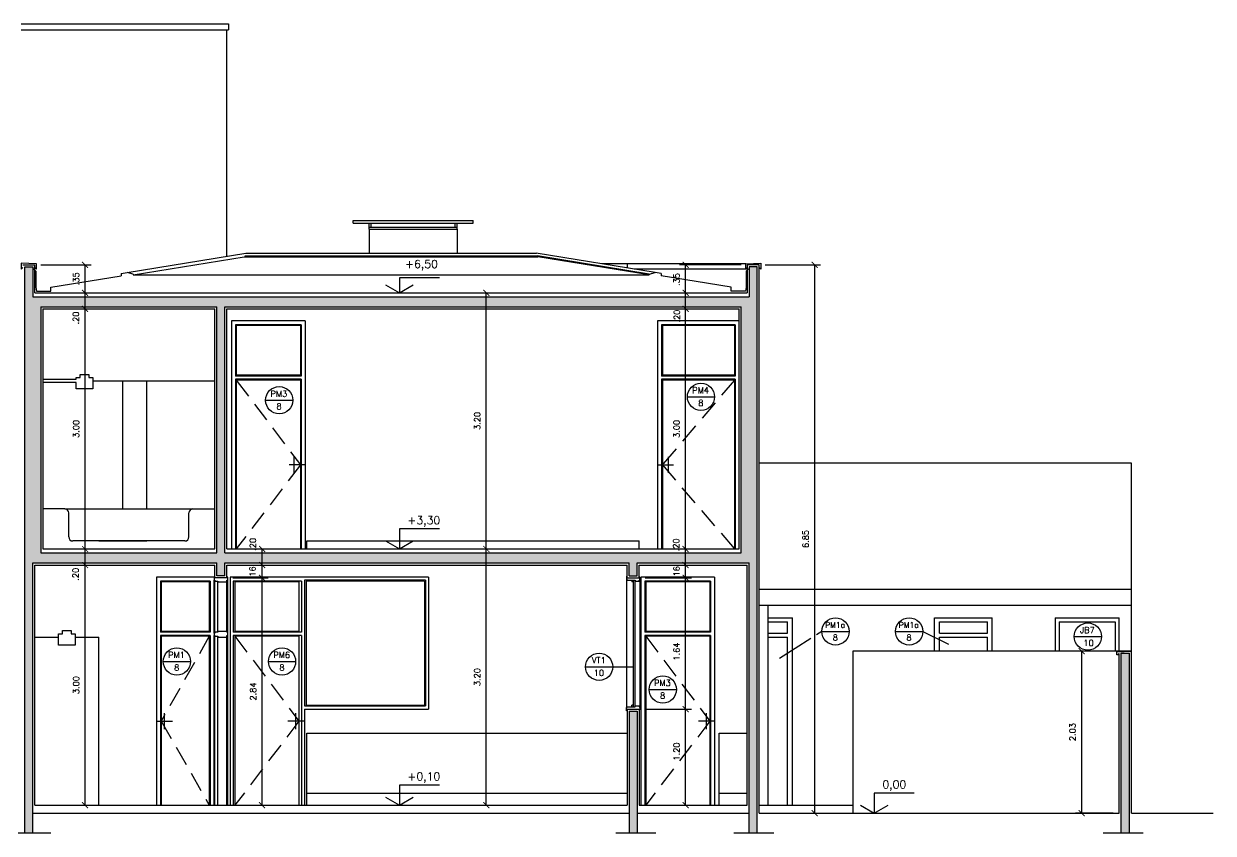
# Model space of a CAD drawing. Header units: millimetres. Extents: x 128 to 761, y 122 to 191.
# Drawn here: x 545.15 to 560.01, y 123.83 to 133.94 of the extents above; entities that cross this region are included whole.
import ezdxf

# ---------------------------------------------------------------- set-up
doc = ezdxf.new("R2010")
doc.units = ezdxf.units.MM
doc.linetypes.add('HIDDEN', pattern=[0.375, 0.25, -0.125])
for name, color, linetype in [('ALV', 5, 'Continuous'), ('CAIX', 2, 'Continuous'), ('CAIXN', 7, 'Continuous'), ('COTAS', 1, 'Continuous'), ('LPROJ', 7, 'HIDDEN'), ('LVISTA', 1, 'Continuous'), ('LVISTA01', 8, 'Continuous'), ('LVISTA02', 1, 'Continuous'), ('LVISTA025', 3, 'Continuous'), ('NOTAS', 2, 'Continuous'), ('PEÇAS', 7, 'Continuous'), ('PEÇAS50', 8, 'Continuous'), ('REVEST', 2, 'Continuous'), ('SOLID', 8, 'Continuous')]:
    doc.layers.add(name, color=color, linetype=linetype)
doc.styles.add('60-50', font='romans.shx', dxfattribs={"height": 0.075})
doc.styles.add('80-50', font='romans.shx', dxfattribs={"height": 0.1})
doc.dimstyles.new('50', dxfattribs={"dimtxt": 0.1, "dimasz": 2.5, "dimexe": 1.25, "dimexo": 0.625, "dimgap": 0.075, "dimtad": 1, "dimzin": 0, "dimdsep": 46, "dimtxsty": '60-50', "dimcen": 2.5, "dimclrt": 3, "dimadec": 0, "dimazin": 0, "dimtfac": 1, "dimtmove": 0, "dimatfit": 3, "dimfxl": 1, "dimarcsym": 0})

# ---------------------------------------------------------------- blocks, each defined once
blk = doc.blocks.new('_ARCHTICK')
at = {"color": 0, "linetype": 'ByBlock', "const_width": 0.15}
blk.add_lwpolyline([(-0.5, -0.5), (0.5, 0.5)], dxfattribs=at)
blk = doc.blocks.new('*D499')
at = {"layer": 'COTAS', "color": 0, "lineweight": -2}
for p, q in [((558.913, 126.1), (558.289, 126.1)), ((558.364, 126.1), (558.364, 124.075)), ((558.759, 124.075), (558.289, 124.075))]:
    blk.add_line(p, q, dxfattribs=at)
at = {"layer": 'DEFPOINTS', "color": 0}
for p in [(558.988, 126.1), (558.364, 124.075), (558.834, 124.075)]:
    blk.add_point(p, dxfattribs=at)
at = {"layer": 'COTAS', "color": 0, "lineweight": -2, "xscale": 0.075, "yscale": 0.075, "zscale": 0.075}
for p, rotation in [((558.364, 126.1), 90), ((558.364, 124.075), 270)]:
    blk.add_blockref('_ARCHTICK', p, dxfattribs=dict(at, rotation=rotation))
at = {"layer": 'COTAS', "color": 3, "insert": (558.251, 125.088), "char_height": 0.075, "attachment_point": 5, "rotation": 90, "style": '60-50'}
blk.add_mtext('2.03', dxfattribs=at)
blk = doc.blocks.new('*D500')
at = {"layer": 'COTAS', "color": 0, "lineweight": -2}
blk.add_line((545.915, 124.175), (545.915, 127.175), dxfattribs=at)
at = {"layer": 'DEFPOINTS', "color": 0}
for p in [(545.915, 127.175), (545.915, 127.175), (545.915, 124.175)]:
    blk.add_point(p, dxfattribs=at)
at = {"layer": 'COTAS', "color": 0, "lineweight": -2, "xscale": 0.075, "yscale": 0.075, "zscale": 0.075}
for p, rotation in [((545.915, 127.175), 90), ((545.915, 124.175), 270)]:
    blk.add_blockref('_ARCHTICK', p, dxfattribs=dict(at, rotation=rotation))
at = {"layer": 'COTAS', "color": 3, "insert": (545.803, 125.675), "char_height": 0.075, "attachment_point": 5, "rotation": 90, "style": '60-50'}
blk.add_mtext('3.00', dxfattribs=at)
blk = doc.blocks.new('*D501')
at = {"layer": 'COTAS', "color": 0, "lineweight": -2}
blk.add_line((545.915, 127.175), (545.915, 127.375), dxfattribs=at)
at = {"layer": 'DEFPOINTS', "color": 0}
for p in [(545.915, 127.375), (545.915, 127.375), (545.915, 127.175)]:
    blk.add_point(p, dxfattribs=at)
at = {"layer": 'COTAS', "color": 0, "lineweight": -2, "xscale": 0.075, "yscale": 0.075, "zscale": 0.075}
for p, rotation in [((545.915, 127.375), 90), ((545.915, 127.175), 270)]:
    blk.add_blockref('_ARCHTICK', p, dxfattribs=dict(at, rotation=rotation))
at = {"layer": 'COTAS', "color": 3, "insert": (545.798, 127.059), "char_height": 0.075, "attachment_point": 5, "rotation": 90, "style": '60-50'}
blk.add_mtext('.20', dxfattribs=at)
blk = doc.blocks.new('*D502')
at = {"layer": 'COTAS', "color": 0, "lineweight": -2}
blk.add_line((545.915, 127.375), (545.915, 130.375), dxfattribs=at)
at = {"layer": 'DEFPOINTS', "color": 0}
for p in [(545.915, 130.375), (545.915, 130.375), (545.915, 127.375)]:
    blk.add_point(p, dxfattribs=at)
at = {"layer": 'COTAS', "color": 0, "lineweight": -2, "xscale": 0.075, "yscale": 0.075, "zscale": 0.075}
for p, rotation in [((545.915, 130.375), 90), ((545.915, 127.375), 270)]:
    blk.add_blockref('_ARCHTICK', p, dxfattribs=dict(at, rotation=rotation))
at = {"layer": 'COTAS', "color": 3, "insert": (545.803, 128.875), "char_height": 0.075, "attachment_point": 5, "rotation": 90, "style": '60-50'}
blk.add_mtext('3.00', dxfattribs=at)
blk = doc.blocks.new('*D503')
at = {"layer": 'COTAS', "color": 0, "lineweight": -2}
blk.add_line((545.915, 130.375), (545.915, 130.575), dxfattribs=at)
at = {"layer": 'DEFPOINTS', "color": 0}
for p in [(545.915, 130.575), (545.915, 130.575), (545.915, 130.375)]:
    blk.add_point(p, dxfattribs=at)
at = {"layer": 'COTAS', "color": 0, "lineweight": -2, "xscale": 0.075, "yscale": 0.075, "zscale": 0.075}
for p, rotation in [((545.915, 130.575), 90), ((545.915, 130.375), 270)]:
    blk.add_blockref('_ARCHTICK', p, dxfattribs=dict(at, rotation=rotation))
at = {"layer": 'COTAS', "color": 3, "insert": (545.801, 130.26), "char_height": 0.075, "attachment_point": 5, "rotation": 90, "style": '60-50'}
blk.add_mtext('.20', dxfattribs=at)
blk = doc.blocks.new('*D504')
at = {"layer": 'COTAS', "color": 0, "lineweight": -2}
for p, q in [((545.363, 130.925), (545.99, 130.925)), ((545.915, 130.575), (545.915, 130.925))]:
    blk.add_line(p, q, dxfattribs=at)
at = {"layer": 'DEFPOINTS', "color": 0}
for p in [(545.288, 130.925), (545.915, 130.925), (545.915, 130.575)]:
    blk.add_point(p, dxfattribs=at)
at = {"layer": 'COTAS', "color": 0, "lineweight": -2, "xscale": 0.075, "yscale": 0.075, "zscale": 0.075}
for p, rotation in [((545.915, 130.925), 90), ((545.915, 130.575), 270)]:
    blk.add_blockref('_ARCHTICK', p, dxfattribs=dict(at, rotation=rotation))
at = {"layer": 'COTAS', "color": 3, "insert": (545.803, 130.75), "char_height": 0.075, "attachment_point": 5, "rotation": 90, "style": '60-50'}
blk.add_mtext('.35', dxfattribs=at)
blk = doc.blocks.new('*D505')
at = {"layer": 'COTAS', "color": 0, "lineweight": -2}
blk.add_line((550.928, 124.175), (550.928, 127.375), dxfattribs=at)
at = {"layer": 'DEFPOINTS', "color": 0}
for p in [(550.928, 127.375), (550.928, 127.375), (550.928, 124.175)]:
    blk.add_point(p, dxfattribs=at)
at = {"layer": 'COTAS', "color": 0, "lineweight": -2, "xscale": 0.075, "yscale": 0.075, "zscale": 0.075}
for p, rotation in [((550.928, 127.375), 90), ((550.928, 124.175), 270)]:
    blk.add_blockref('_ARCHTICK', p, dxfattribs=dict(at, rotation=rotation))
at = {"layer": 'COTAS', "color": 3, "insert": (550.815, 125.775), "char_height": 0.075, "attachment_point": 5, "rotation": 90, "style": '60-50'}
blk.add_mtext('3.20', dxfattribs=at)
blk = doc.blocks.new('*D506')
at = {"layer": 'COTAS', "color": 0, "lineweight": -2}
blk.add_line((550.928, 127.375), (550.928, 130.575), dxfattribs=at)
at = {"layer": 'DEFPOINTS', "color": 0}
for p in [(550.928, 130.575), (550.928, 130.575), (550.928, 127.375)]:
    blk.add_point(p, dxfattribs=at)
at = {"layer": 'COTAS', "color": 0, "lineweight": -2, "xscale": 0.075, "yscale": 0.075, "zscale": 0.075}
for p, rotation in [((550.928, 130.575), 90), ((550.928, 127.375), 270)]:
    blk.add_blockref('_ARCHTICK', p, dxfattribs=dict(at, rotation=rotation))
at = {"layer": 'COTAS', "color": 3, "insert": (550.815, 128.975), "char_height": 0.075, "attachment_point": 5, "rotation": 90, "style": '60-50'}
blk.add_mtext('3.20', dxfattribs=at)
blk = doc.blocks.new('*D507')
at = {"layer": 'COTAS', "color": 0, "lineweight": -2}
for p, q in [((552.913, 125.375), (553.492, 125.375)), ((553.417, 124.175), (553.417, 125.375))]:
    blk.add_line(p, q, dxfattribs=at)
at = {"layer": 'DEFPOINTS', "color": 0}
for p in [(552.838, 125.375), (553.417, 125.375), (553.417, 124.175)]:
    blk.add_point(p, dxfattribs=at)
at = {"layer": 'COTAS', "color": 0, "lineweight": -2, "xscale": 0.075, "yscale": 0.075, "zscale": 0.075}
for p, rotation in [((553.417, 125.375), 90), ((553.417, 124.175), 270)]:
    blk.add_blockref('_ARCHTICK', p, dxfattribs=dict(at, rotation=rotation))
at = {"layer": 'COTAS', "color": 3, "insert": (553.305, 124.845), "char_height": 0.075, "attachment_point": 5, "rotation": 90, "style": '60-50'}
blk.add_mtext('1.20', dxfattribs=at)
blk = doc.blocks.new('*D508')
at = {"layer": 'COTAS', "color": 0, "lineweight": -2}
for p, q in [((552.913, 127.015), (553.492, 127.015)), ((553.417, 125.375), (553.417, 127.015))]:
    blk.add_line(p, q, dxfattribs=at)
at = {"layer": 'DEFPOINTS', "color": 0}
for p in [(552.838, 127.015), (553.417, 127.015), (552.838, 125.375)]:
    blk.add_point(p, dxfattribs=at)
at = {"layer": 'COTAS', "color": 0, "lineweight": -2, "xscale": 0.075, "yscale": 0.075, "zscale": 0.075}
for p, rotation in [((553.417, 127.015), 90), ((553.417, 125.375), 270)]:
    blk.add_blockref('_ARCHTICK', p, dxfattribs=dict(at, rotation=rotation))
at = {"layer": 'COTAS', "color": 3, "insert": (553.305, 126.094), "char_height": 0.075, "attachment_point": 5, "rotation": 90, "style": '60-50'}
blk.add_mtext('1.64', dxfattribs=at)
blk = doc.blocks.new('*D509')
at = {"layer": 'COTAS', "color": 0, "lineweight": -2}
blk.add_line((553.417, 127.015), (553.417, 127.175), dxfattribs=at)
at = {"layer": 'DEFPOINTS', "color": 0}
for p in [(553.417, 127.175), (553.417, 127.175), (552.838, 127.015)]:
    blk.add_point(p, dxfattribs=at)
at = {"layer": 'COTAS', "color": 0, "lineweight": -2, "xscale": 0.075, "yscale": 0.075, "zscale": 0.075}
for p, rotation in [((553.417, 127.175), 90), ((553.417, 127.015), 270)]:
    blk.add_blockref('_ARCHTICK', p, dxfattribs=dict(at, rotation=rotation))
at = {"layer": 'COTAS', "color": 3, "insert": (553.305, 127.08), "char_height": 0.075, "attachment_point": 5, "rotation": 90, "style": '60-50'}
blk.add_mtext('.16', dxfattribs=at)
blk = doc.blocks.new('*D510')
at = {"layer": 'COTAS', "color": 0, "lineweight": -2}
blk.add_line((553.417, 127.175), (553.417, 127.375), dxfattribs=at)
at = {"layer": 'DEFPOINTS', "color": 0}
for p in [(553.417, 127.375), (553.417, 127.375), (553.417, 127.175)]:
    blk.add_point(p, dxfattribs=at)
at = {"layer": 'COTAS', "color": 0, "lineweight": -2, "xscale": 0.075, "yscale": 0.075, "zscale": 0.075}
for p, rotation in [((553.417, 127.375), 90), ((553.417, 127.175), 270)]:
    blk.add_blockref('_ARCHTICK', p, dxfattribs=dict(at, rotation=rotation))
at = {"layer": 'COTAS', "color": 3, "insert": (553.299, 127.427), "char_height": 0.075, "attachment_point": 5, "rotation": 90, "style": '60-50'}
blk.add_mtext('.20', dxfattribs=at)
blk = doc.blocks.new('*D511')
at = {"layer": 'COTAS', "color": 0, "lineweight": -2}
blk.add_line((553.417, 127.375), (553.417, 130.375), dxfattribs=at)
at = {"layer": 'DEFPOINTS', "color": 0}
for p in [(553.417, 130.375), (553.417, 130.375), (553.417, 127.375)]:
    blk.add_point(p, dxfattribs=at)
at = {"layer": 'COTAS', "color": 0, "lineweight": -2, "xscale": 0.075, "yscale": 0.075, "zscale": 0.075}
for p, rotation in [((553.417, 130.375), 90), ((553.417, 127.375), 270)]:
    blk.add_blockref('_ARCHTICK', p, dxfattribs=dict(at, rotation=rotation))
at = {"layer": 'COTAS', "color": 3, "insert": (553.305, 128.875), "char_height": 0.075, "attachment_point": 5, "rotation": 90, "style": '60-50'}
blk.add_mtext('3.00', dxfattribs=at)
blk = doc.blocks.new('*D512')
at = {"layer": 'COTAS', "color": 0, "lineweight": -2}
blk.add_line((553.417, 130.375), (553.417, 130.575), dxfattribs=at)
at = {"layer": 'DEFPOINTS', "color": 0}
for p in [(553.417, 130.575), (553.417, 130.575), (553.417, 130.375)]:
    blk.add_point(p, dxfattribs=at)
at = {"layer": 'COTAS', "color": 0, "lineweight": -2, "xscale": 0.075, "yscale": 0.075, "zscale": 0.075}
for p, rotation in [((553.417, 130.575), 90), ((553.417, 130.375), 270)]:
    blk.add_blockref('_ARCHTICK', p, dxfattribs=dict(at, rotation=rotation))
at = {"layer": 'COTAS', "color": 3, "insert": (553.309, 130.284), "char_height": 0.075, "attachment_point": 5, "rotation": 90, "style": '60-50'}
blk.add_mtext('.20', dxfattribs=at)
blk = doc.blocks.new('*D513')
at = {"layer": 'COTAS', "color": 0, "lineweight": -2}
for p, q in [((554.113, 130.925), (553.342, 130.925)), ((553.417, 130.575), (553.417, 130.925))]:
    blk.add_line(p, q, dxfattribs=at)
at = {"layer": 'DEFPOINTS', "color": 0}
for p in [(553.417, 130.925), (554.188, 130.925), (553.417, 130.575)]:
    blk.add_point(p, dxfattribs=at)
at = {"layer": 'COTAS', "color": 0, "lineweight": -2, "xscale": 0.075, "yscale": 0.075, "zscale": 0.075}
for p, rotation in [((553.417, 130.925), 90), ((553.417, 130.575), 270)]:
    blk.add_blockref('_ARCHTICK', p, dxfattribs=dict(at, rotation=rotation))
at = {"layer": 'COTAS', "color": 3, "insert": (553.305, 130.741), "char_height": 0.075, "attachment_point": 5, "rotation": 90, "style": '60-50'}
blk.add_mtext('.35', dxfattribs=at)
blk = doc.blocks.new('*D514')
at = {"layer": 'COTAS', "color": 0, "lineweight": -2}
for p, q in [((547.763, 127.015), (548.202, 127.015)), ((548.127, 124.175), (548.127, 127.015))]:
    blk.add_line(p, q, dxfattribs=at)
at = {"layer": 'DEFPOINTS', "color": 0}
for p in [(547.688, 127.015), (548.127, 127.015), (548.127, 124.175)]:
    blk.add_point(p, dxfattribs=at)
at = {"layer": 'COTAS', "color": 0, "lineweight": -2, "xscale": 0.075, "yscale": 0.075, "zscale": 0.075}
for p, rotation in [((548.127, 127.015), 90), ((548.127, 124.175), 270)]:
    blk.add_blockref('_ARCHTICK', p, dxfattribs=dict(at, rotation=rotation))
at = {"layer": 'COTAS', "color": 3, "insert": (548.014, 125.595), "char_height": 0.075, "attachment_point": 5, "rotation": 90, "style": '60-50'}
blk.add_mtext('2.84', dxfattribs=at)
blk = doc.blocks.new('*D515')
at = {"layer": 'COTAS', "color": 0, "lineweight": -2}
blk.add_line((548.127, 127.015), (548.127, 127.175), dxfattribs=at)
at = {"layer": 'DEFPOINTS', "color": 0}
for p in [(548.127, 127.175), (548.127, 127.175), (547.688, 127.015)]:
    blk.add_point(p, dxfattribs=at)
at = {"layer": 'COTAS', "color": 0, "lineweight": -2, "xscale": 0.075, "yscale": 0.075, "zscale": 0.075}
for p, rotation in [((548.127, 127.175), 90), ((548.127, 127.015), 270)]:
    blk.add_blockref('_ARCHTICK', p, dxfattribs=dict(at, rotation=rotation))
at = {"layer": 'COTAS', "color": 3, "insert": (548.007, 127.078), "char_height": 0.075, "attachment_point": 5, "rotation": 90, "style": '60-50'}
blk.add_mtext('.16', dxfattribs=at)
blk = doc.blocks.new('*D516')
at = {"layer": 'COTAS', "color": 0, "lineweight": -2}
blk.add_line((548.127, 127.175), (548.127, 127.375), dxfattribs=at)
at = {"layer": 'DEFPOINTS', "color": 0}
for p in [(548.127, 127.375), (548.127, 127.375), (548.127, 127.175)]:
    blk.add_point(p, dxfattribs=at)
at = {"layer": 'COTAS', "color": 0, "lineweight": -2, "xscale": 0.075, "yscale": 0.075, "zscale": 0.075}
for p, rotation in [((548.127, 127.375), 90), ((548.127, 127.175), 270)]:
    blk.add_blockref('_ARCHTICK', p, dxfattribs=dict(at, rotation=rotation))
at = {"layer": 'COTAS', "color": 3, "insert": (548.011, 127.433), "char_height": 0.075, "attachment_point": 5, "rotation": 90, "style": '60-50'}
blk.add_mtext('.20', dxfattribs=at)
blk = doc.blocks.new('*D517')
at = {"layer": 'COTAS', "color": 0, "lineweight": -2}
for p, q in [((554.413, 130.925), (555.104, 130.925)), ((555.029, 130.925), (555.029, 124.075))]:
    blk.add_line(p, q, dxfattribs=at)
at = {"layer": 'DEFPOINTS', "color": 0}
for p in [(554.338, 130.925), (555.029, 124.075), (555.029, 124.075)]:
    blk.add_point(p, dxfattribs=at)
at = {"layer": 'COTAS', "color": 0, "lineweight": -2, "xscale": 0.075, "yscale": 0.075, "zscale": 0.075}
for p, rotation in [((555.029, 130.925), 90), ((555.029, 124.075), 270)]:
    blk.add_blockref('_ARCHTICK', p, dxfattribs=dict(at, rotation=rotation))
at = {"layer": 'COTAS', "color": 3, "insert": (554.917, 127.5), "char_height": 0.075, "attachment_point": 5, "rotation": 90, "style": '60-50'}
blk.add_mtext('6.85', dxfattribs=at)

msp = doc.modelspace()

# ---------------------------------------------------------------- hatches: boundary and pattern name
at = {"layer": 'SOLID'}
h = msp.add_hatch(color=256, dxfattribs=at)
h.paths.add_polyline_path([(539.1164, 126.0752), (539.0126, 126.0752), (539.0126, 123.8252), (539.1164, 123.8252)])
h.paths.add_polyline_path([(545.1626, 123.8252), (545.2626, 123.8252), (545.2626, 127.2002), (547.5626, 127.2002), (547.5626, 127.0402), (547.6626, 127.0402), (547.6626, 127.2002), (552.7126, 127.2002), (552.7126, 127.0402), (552.8126, 127.0402), (552.8126, 127.2002), (554.2126, 127.2002), (554.2126, 123.8252), (554.3126, 123.8252), (554.3126, 130.9002), (554.2126, 130.9002), (554.2126, 130.5252), (547.3126, 130.5252), (545.2626, 130.5252), (545.2626, 130.9002), (545.1626, 130.9002)])
h.paths.add_polyline_path([(545.3626, 127.3252), (545.3626, 130.4002), (547.5626, 130.4002), (547.5626, 127.3252)], flags=16)
h.paths.add_polyline_path([(547.6626, 127.3252), (547.6626, 130.4002), (554.1126, 130.4002), (554.1126, 127.3252)], flags=16)
h.paths.add_polyline_path([(552.7126, 123.8252), (552.8126, 123.8252), (552.8126, 125.3502), (552.7126, 125.3502)], flags=17)
h.paths.add_polyline_path([(558.9626, 126.0752), (558.8589, 126.0752), (558.8589, 123.8252), (558.9626, 123.8252)])
h.paths.add_polyline_path([(549.9315, 127.6355), (550.4148, 127.6355), (550.4148, 127.814), (549.9315, 127.814)], flags=8)

# ---------------------------------------------------------------- linework, layer by layer
at = {"layer": 'ALV'}
for p, q in [((545.1626, 130.9002), (545.2626, 130.9002)), ((545.1626, 123.8252), (545.1626, 130.9002)), ((545.2626, 130.9002), (545.2626, 130.5252)), ((554.2126, 130.9002), (554.2126, 130.5252)), ((554.3126, 130.9002), (554.2126, 130.9002)), ((554.3126, 123.8252), (554.3126, 130.9002)), ((545.2626, 130.5252), (547.7626, 130.5252)), ((547.3126, 130.5252), (554.2126, 130.5252)), ((545.3626, 130.4002), (547.5626, 130.4002)), ((545.3626, 130.4002), (545.3626, 127.3252)), ((547.5626, 127.3252), (547.5626, 130.4002)), ((547.6626, 130.4002), (554.1126, 130.4002)), ((547.6626, 127.3252), (547.6626, 130.4002)), ((554.1126, 127.3252), (554.1126, 130.4002)), ((545.2626, 127.2002), (547.5626, 127.2002)), ((545.2626, 123.8252), (545.2626, 127.2002)), ((545.3626, 127.3252), (547.5626, 127.3252)), ((547.5626, 127.0402), (547.5626, 127.2002)), ((547.6626, 127.3252), (554.1126, 127.3252)), ((547.6626, 127.2002), (552.7126, 127.2002)), ((547.6626, 127.0402), (547.6626, 127.2002)), ((552.7126, 127.0402), (552.7126, 127.2002)), ((552.8126, 127.0402), (552.8126, 127.2002)), ((552.8126, 127.2002), (554.2126, 127.2002)), ((554.2126, 123.8252), (554.2126, 127.2002)), ((547.6626, 127.0402), (547.5626, 127.0402)), ((552.7126, 127.0402), (552.8126, 127.0402)), ((558.8589, 126.0752), (558.9626, 126.0752)), ((558.8589, 123.8252), (558.8589, 126.0752)), ((558.9626, 123.8252), (558.9626, 126.0752)), ((552.7126, 125.3502), (552.8126, 125.3502)), ((552.7126, 125.3502), (552.7126, 123.8252)), ((552.8126, 125.3502), (552.8126, 123.8252))]:
    msp.add_line(p, q, dxfattribs=at)
at = {"layer": 'CAIX'}
for p, q in [((547.5376, 126.3352), (547.5376, 126.9752)), ((547.5726, 126.3452), (547.5726, 126.9652)), ((552.6876, 126.9852), (552.6876, 126.9852)), ((552.7476, 126.9852), (552.7476, 126.9652)), ((552.7676, 126.9652), (552.7476, 126.9652)), ((552.7676, 125.4052), (552.7676, 126.9852)), ((552.7876, 125.4152), (552.7876, 126.9752)), ((547.5376, 124.1752), (547.5376, 126.2852)), ((547.5726, 124.1752), (547.5726, 126.2752)), ((552.7476, 125.4052), (552.7476, 125.4252)), ((552.7676, 125.4252), (552.7476, 125.4252))]:
    msp.add_line(p, q, dxfattribs=at)
for points in [[(545.2876, 130.8902), (545.3076, 130.8702), (545.3076, 130.9352), (545.1176, 130.9452), (545.1176, 130.8702), (545.1376, 130.8902)], [(554.1876, 130.8902), (554.1676, 130.8702), (554.1676, 130.9352), (554.3576, 130.9452), (554.3576, 130.8702), (554.3376, 130.8902)], [(545.2716, 130.8765), (545.3016, 130.8465), (545.3016, 130.6446), (545.3092, 130.5952)], [(554.2037, 130.8765), (554.1737, 130.8465), (554.1737, 130.6446), (554.1661, 130.5952)], [(552.6876, 127.0352), (552.6776, 127.0352), (552.6776, 126.9952), (552.6876, 126.9952), (552.6876, 126.9852), (552.7876, 126.9852), (552.7876, 126.9752), (552.8376, 126.9752), (552.8376, 126.9852), (552.8476, 126.9852), (552.8476, 127.0252), (552.8376, 127.0252)], [(547.5376, 127.0252), (547.5276, 127.0252), (547.5276, 126.9852), (547.5376, 126.9852), (547.5376, 126.9752), (547.5726, 126.9752), (547.5726, 126.9652), (547.6876, 126.9652), (547.6876, 126.9852), (547.6976, 126.9852), (547.6976, 127.0252), (547.6876, 127.0252)], [(552.6876, 125.3552), (552.6776, 125.3552), (552.6776, 125.3952), (552.6876, 125.3952), (552.6876, 125.4052), (552.7876, 125.4052), (552.7876, 125.4152), (552.8376, 125.4152), (552.8376, 125.4052), (552.8476, 125.4052), (552.8476, 125.3652), (552.8376, 125.3652)]]:
    msp.add_lwpolyline(points, dxfattribs=at)
msp.add_lwpolyline([(547.5726, 126.3352), (547.5376, 126.3352), (547.5376, 126.3252), (547.5276, 126.3252), (547.5276, 126.2952), (547.5376, 126.2952), (547.5376, 126.2852), (547.5726, 126.2852), (547.5726, 126.2752), (547.6876, 126.2752), (547.6876, 126.2952), (547.6976, 126.2952), (547.6976, 126.3352), (547.6876, 126.3352), (547.6876, 126.3452), (547.5726, 126.3452)], close=True, dxfattribs=at)
at = {"layer": 'CAIXN', "color": 8, "ltscale": 0.5}
for p, q in [((553.4396, 129.2761), (553.7796, 129.2761)), ((548.1714, 129.2327), (548.5114, 129.2327)), ((555.1199, 126.3458), (555.0517, 126.3025)), ((555.1199, 126.3458), (555.4599, 126.3458)), ((556.0399, 126.3458), (556.3799, 126.3458)), ((556.3799, 126.3458), (556.7001, 126.1882)), ((554.9836, 126.2592), (554.5892, 126.0089)), ((558.2714, 126.2816), (558.6114, 126.2816)), ((546.8926, 125.9703), (547.2326, 125.9703)), ((548.2063, 125.9703), (548.5463, 125.9703)), ((552.1667, 125.9041), (552.7676, 125.9041)), ((552.9618, 125.6205), (553.3018, 125.6205))]:
    msp.add_line(p, q, dxfattribs=at)
for centre in [(553.6096, 129.2761), (548.3414, 129.2327), (555.2899, 126.3458), (556.2099, 126.3458), (558.4414, 126.2816), (547.0626, 125.9703), (548.3763, 125.9703), (552.3367, 125.9041), (553.1318, 125.6205)]:
    msp.add_circle(centre, 0.17, dxfattribs=at)
at = {"layer": 'LPROJ'}
for p, q in [((547.8051, 129.4852), (548.6051, 128.4252)), ((554.0276, 129.4852), (553.1276, 128.4252)), ((548.6051, 128.4252), (547.8051, 127.3752)), ((553.1276, 128.4252), (554.0276, 127.3752)), ((547.4676, 126.2852), (546.8676, 125.2252)), ((547.7876, 126.2852), (548.5876, 125.2252)), ((552.9201, 126.2852), (553.7201, 125.2252)), ((546.8676, 125.2252), (547.4676, 124.1752)), ((548.5876, 125.2252), (547.7876, 124.1752)), ((553.7201, 125.2252), (552.9201, 124.1752))]:
    msp.add_line(p, q, dxfattribs=at)
at = {"layer": 'LVISTA'}
for p, q in [((549.2626, 131.4802), (550.7626, 131.4802)), ((549.2626, 131.4452), (549.2626, 131.4802)), ((549.2626, 131.4452), (550.7626, 131.4452)), ((549.4626, 131.3702), (549.4626, 131.4452)), ((549.4626, 131.3952), (550.5626, 131.3952)), ((549.4626, 131.3702), (549.4626, 131.0687)), ((549.4626, 131.3702), (550.5626, 131.3702)), ((549.4876, 131.3952), (549.4876, 131.4452)), ((550.5376, 131.3952), (550.5376, 131.4452)), ((550.5626, 131.3702), (550.5626, 131.4452)), ((550.5626, 131.3702), (550.5626, 131.0687)), ((550.7626, 131.4452), (550.7626, 131.4802))]:
    msp.add_line(p, q, dxfattribs=at)
at = {"layer": 'LVISTA', "color": 2}
for p, q in [((545.4876, 130.5952), (545.4876, 130.6452)), ((553.9876, 130.5952), (553.9876, 130.6452)), ((545.3092, 130.5952), (545.4876, 130.5952)), ((554.1661, 130.5952), (553.9876, 130.5952))]:
    msp.add_line(p, q, dxfattribs=at)
at = {"layer": 'LVISTA01'}
for p, q in [((552.6876, 130.9352), (552.3736, 130.9352)), ((558.9876, 128.4452), (554.3409, 128.4452)), ((558.9876, 126.1002), (558.9876, 128.4452)), ((546.8076, 127.0252), (546.8076, 124.1752)), ((547.5276, 127.0252), (546.8076, 127.0252)), ((547.4776, 126.9752), (546.8576, 126.9752)), ((546.8576, 126.9752), (546.8576, 126.3352)), ((547.4676, 126.9652), (546.8676, 126.9652)), ((546.8676, 126.9652), (546.8676, 126.3452)), ((547.4676, 126.9652), (547.4676, 126.3452)), ((547.4776, 126.9752), (547.4776, 126.3352)), ((547.5276, 127.0252), (547.5276, 124.1752)), ((547.7276, 127.0252), (547.7276, 124.1752)), ((548.6576, 127.0252), (547.7276, 127.0252)), ((548.6176, 126.9752), (547.7676, 126.9752)), ((547.7676, 126.9752), (547.7676, 126.3352)), ((548.5876, 126.9652), (547.7876, 126.9652)), ((547.7876, 126.9652), (547.7876, 126.3452)), ((548.5876, 126.9652), (548.5876, 126.3452)), ((548.6176, 126.9752), (548.6176, 126.3352)), ((550.2076, 127.0252), (548.6576, 127.0252)), ((548.6576, 126.9852), (548.6576, 125.4152)), ((550.1676, 126.9852), (548.6576, 126.9852)), ((550.1576, 126.9752), (548.6776, 126.9752)), ((548.6776, 126.9752), (548.6776, 125.4252)), ((550.1576, 126.9752), (550.1576, 125.4252)), ((550.1676, 126.9852), (550.1676, 125.4152)), ((550.2076, 127.0252), (550.2076, 125.3752)), ((552.8601, 127.0252), (552.8601, 124.1752)), ((553.7801, 127.0252), (552.8601, 127.0252)), ((553.7301, 126.9752), (552.9101, 126.9752)), ((552.9101, 126.9752), (552.9101, 126.3352)), ((553.7201, 126.9652), (552.9201, 126.9652)), ((552.9201, 126.9652), (552.9201, 126.3452)), ((553.7201, 126.9652), (553.7201, 126.3452)), ((553.7301, 126.9752), (553.7301, 126.3352)), ((553.7801, 127.0252), (553.7801, 124.1752)), ((554.3376, 126.8752), (558.9876, 126.8752)), ((554.3376, 126.6752), (558.9876, 126.6752)), ((554.4496, 124.1752), (554.4496, 126.6752)), ((554.4496, 126.5152), (554.7515, 126.5152)), ((554.4496, 126.4652), (554.6915, 126.4652)), ((554.6915, 126.3252), (554.6915, 126.4652)), ((554.7515, 124.1752), (554.7515, 126.5152)), ((556.527, 126.1002), (556.527, 126.5152)), ((556.527, 126.5152), (557.247, 126.5152)), ((556.587, 126.4652), (557.187, 126.4652)), ((556.587, 126.3252), (556.587, 126.4652)), ((557.187, 126.3252), (557.187, 126.4652)), ((557.247, 126.1002), (557.247, 126.5152)), ((558.0339, 126.5152), (558.0339, 126.1002)), ((558.0339, 126.5152), (558.8339, 126.5152)), ((558.0839, 126.4652), (558.0839, 126.1002)), ((558.0839, 126.4652), (558.7839, 126.4652)), ((558.7839, 126.4652), (558.7839, 126.1002)), ((558.8339, 126.1002), (558.8339, 126.5152)), ((547.4776, 126.3352), (546.8576, 126.3352)), ((547.4776, 126.2952), (546.8576, 126.2952)), ((546.8576, 126.2952), (546.8576, 124.1752)), ((547.4676, 126.3452), (546.8676, 126.3452)), ((547.4776, 126.2952), (547.4776, 124.1752)), ((548.6176, 126.3352), (547.7676, 126.3352)), ((548.6176, 126.2952), (547.7676, 126.2952)), ((547.7676, 126.2952), (547.7676, 124.1752)), ((548.5876, 126.3452), (547.7876, 126.3452)), ((548.6176, 126.2952), (548.6176, 124.1752)), ((553.7301, 126.3352), (552.9101, 126.3352)), ((553.7301, 126.2952), (552.9101, 126.2952)), ((552.9101, 126.2952), (552.9101, 124.1752)), ((553.7201, 126.3452), (552.9201, 126.3452)), ((553.7301, 126.2952), (553.7301, 124.1752)), ((554.4496, 126.3252), (554.6915, 126.3252)), ((556.587, 126.3252), (557.187, 126.3252)), ((547.4676, 126.2852), (546.8676, 126.2852)), ((546.8676, 126.2852), (546.8676, 124.1752)), ((547.4676, 126.2852), (547.4676, 124.1752)), ((548.5876, 126.2852), (547.7876, 126.2852)), ((547.7876, 126.2852), (547.7876, 124.1752)), ((548.5876, 126.2852), (548.5876, 124.1752)), ((553.7201, 126.2852), (552.9201, 126.2852)), ((552.9201, 126.2852), (552.9201, 124.1752)), ((553.7201, 126.2852), (553.7201, 124.1752)), ((554.4496, 126.2752), (554.6915, 126.2752)), ((554.6915, 124.1752), (554.6915, 126.2752)), ((556.587, 126.1002), (556.587, 126.2752)), ((556.587, 126.2752), (557.187, 126.2752)), ((557.187, 126.1002), (557.187, 126.2752)), ((555.5048, 126.1002), (555.5048, 124.0752)), ((558.9876, 126.1002), (555.5048, 126.1002)), ((548.6576, 125.4152), (550.1676, 125.4152)), ((548.6776, 125.4252), (550.1576, 125.4252)), ((548.6576, 125.3752), (550.2076, 125.3752)), ((548.6576, 125.3752), (548.6576, 124.1752)), ((554.3376, 124.1752), (555.5048, 124.1752))]:
    msp.add_line(p, q, dxfattribs=at)
at = {"layer": 'LVISTA02'}
for p, q in [((545.1176, 133.9352), (547.7076, 133.9352)), ((547.7076, 133.9352), (547.7076, 133.8602)), ((545.1176, 133.8602), (547.7076, 133.8602)), ((547.6876, 131.0304), (547.6876, 133.8602)), ((546.4398, 130.8275), (547.923, 131.0687)), ((547.923, 131.0687), (551.5542, 131.0687)), ((553.0355, 130.8275), (551.5522, 131.0687)), ((546.5148, 130.8), (547.9051, 131.0261)), ((547.9051, 131.0261), (551.5702, 131.0261)), ((547.9093, 131.0361), (551.566, 131.0361)), ((552.9605, 130.8093), (551.566, 131.0361)), ((552.9605, 130.8), (551.5702, 131.0261)), ((554.1696, 130.9352), (552.6876, 130.9352)), ((552.6876, 130.9352), (552.6876, 130.8841)), ((554.1696, 130.8702), (552.7754, 130.8702)), ((547.7451, 130.2252), (547.7451, 127.3752)), ((548.6651, 130.2252), (547.7451, 130.2252)), ((548.6151, 130.1752), (547.7951, 130.1752)), ((547.7951, 130.1752), (547.7951, 129.5352)), ((548.6051, 130.1652), (547.8051, 130.1652)), ((547.8051, 130.1652), (547.8051, 129.5452)), ((548.6051, 130.1652), (548.6051, 129.5452)), ((548.6151, 130.1752), (548.6151, 129.5352)), ((548.6651, 130.2252), (548.6651, 127.3752)), ((553.0676, 130.2252), (553.0676, 127.3752)), ((554.0876, 130.2252), (553.0676, 130.2252)), ((554.0376, 130.1752), (553.1176, 130.1752)), ((553.1176, 130.1752), (553.1176, 129.5352)), ((554.0276, 130.1652), (553.1276, 130.1652)), ((553.1276, 130.1652), (553.1276, 129.5452)), ((554.0276, 130.1652), (554.0276, 129.5452)), ((554.0376, 130.1752), (554.0376, 129.5352)), ((546.0126, 129.4752), (547.5276, 129.4752)), ((546.3876, 127.8752), (546.3876, 129.4752)), ((546.6876, 127.8752), (546.6876, 129.4752)), ((548.6151, 129.5352), (547.7951, 129.5352)), ((548.6151, 129.4952), (547.7951, 129.4952)), ((547.7951, 129.4952), (547.7951, 127.3752)), ((548.6051, 129.5452), (547.8051, 129.5452)), ((548.6051, 129.4852), (547.8051, 129.4852)), ((547.8051, 129.4852), (547.8051, 127.3752)), ((548.6051, 129.4852), (548.6051, 127.3752)), ((548.6151, 129.4952), (548.6151, 127.3752)), ((554.0376, 129.5352), (553.1176, 129.5352)), ((554.0376, 129.4952), (553.1176, 129.4952)), ((553.1176, 129.4952), (553.1176, 127.3752)), ((554.0276, 129.5452), (553.1276, 129.5452)), ((554.0276, 129.4852), (553.1276, 129.4852)), ((553.1276, 129.4852), (553.1276, 127.3752)), ((554.0276, 129.4852), (554.0276, 127.3752)), ((554.0376, 129.4952), (554.0376, 127.3752)), ((546.0876, 127.4752), (546.6876, 127.4752)), ((548.6876, 127.3752), (548.6876, 127.4752)), ((548.6876, 127.4752), (552.8376, 127.4752)), ((552.8376, 127.3752), (552.8376, 127.4752)), ((547.5276, 126.3252), (547.5276, 126.9852)), ((547.6876, 126.3452), (547.6876, 126.9652)), ((547.6976, 126.3352), (547.6976, 126.9852)), ((552.6776, 126.9952), (552.6776, 125.3952)), ((552.8476, 126.9852), (552.8476, 125.4052)), ((547.5276, 124.1752), (547.5276, 126.2952)), ((547.6976, 124.1752), (547.6976, 126.2952)), ((545.2876, 126.2752), (545.5826, 126.2752)), ((545.7926, 126.2752), (546.0876, 126.2752)), ((546.0876, 124.1784), (546.0876, 126.2752)), ((547.6876, 124.1752), (547.6876, 126.2752)), ((552.8376, 125.0752), (552.8376, 124.1752)), ((545.2626, 124.0752), (552.7126, 124.0752)), ((552.8126, 124.0752), (554.2126, 124.0752))]:
    msp.add_line(p, q, dxfattribs=at)
at = {"layer": 'LVISTA02', "color": 2}
for p, q in [((545.4876, 130.6452), (546.3648, 130.7878)), ((546.3648, 130.8153), (546.4398, 130.8275)), ((546.3648, 130.8153), (546.3648, 130.7878)), ((546.5148, 130.8093), (546.4398, 130.8275)), ((546.5148, 130.8093), (546.5148, 130.8)), ((546.5148, 130.8), (552.9605, 130.8)), ((552.9605, 130.8093), (553.0355, 130.8275)), ((552.9605, 130.8093), (552.9605, 130.8)), ((553.1105, 130.8153), (553.0355, 130.8275)), ((553.1105, 130.8153), (553.1105, 130.7878)), ((553.9876, 130.6452), (553.1105, 130.7878))]:
    msp.add_line(p, q, dxfattribs=at)
at = {"layer": 'LVISTA025'}
for p, q in [((545.1376, 130.9252), (545.2876, 130.9252)), ((545.3876, 127.3752), (547.5376, 127.3752)), ((545.2876, 127.1752), (547.5376, 127.1752))]:
    msp.add_line(p, q, dxfattribs=at)
at = {"layer": 'LVISTA025', "color": 1}
for p, q in [((548.6876, 124.1752), (548.6876, 125.0752)), ((548.6876, 125.0752), (552.6876, 125.0752)), ((553.8376, 124.1752), (553.8376, 125.0752)), ((553.8376, 125.0752), (554.1876, 125.0752)), ((548.6876, 124.3252), (552.6876, 124.3252)), ((553.8376, 124.3252), (554.1876, 124.3252))]:
    msp.add_line(p, q, dxfattribs=at)
at = {"layer": 'NOTAS'}
for p, q in [((548.5289, 128.3252), (548.5289, 128.5252)), ((553.2039, 128.3252), (553.2039, 128.5252)), ((548.6651, 128.4252), (548.4651, 128.4252)), ((553.0676, 128.4252), (553.2676, 128.4252)), ((546.9076, 125.1252), (546.9076, 125.3252)), ((548.5476, 125.1252), (548.5476, 125.3252)), ((553.6801, 125.1252), (553.6801, 125.3252)), ((546.8076, 125.2252), (547.0076, 125.2252)), ((548.6476, 125.2252), (548.4476, 125.2252)), ((553.7801, 125.2252), (553.5801, 125.2252)), ((545.4882, 123.8252), (544.9876, 123.8252)), ((553.0464, 123.8252), (552.5457, 123.8252)), ((554.519, 123.8252), (554.0184, 123.8252)), ((559.1337, 123.8252), (558.633, 123.8252))]:
    msp.add_line(p, q, dxfattribs=at)
for points in [[(550.342, 130.7626), (549.842, 130.7626), (549.842, 130.5752)], [(550.342, 127.6252), (549.842, 127.6252), (549.842, 127.3752)], [(550.342, 124.4252), (549.842, 124.4252), (549.842, 124.1752)], [(556.2744, 124.3252), (555.7744, 124.3252), (555.7744, 124.0752)]]:
    msp.add_lwpolyline(points, dxfattribs=at)
at = {"layer": 'NOTAS', "color": 3}
for points in [[(549.6688, 130.6752), (549.842, 130.5752), (550.0152, 130.6752)], [(549.6688, 127.4752), (549.842, 127.3752), (550.0152, 127.4752)], [(549.6688, 124.2752), (549.842, 124.1752), (550.0152, 124.2752)], [(555.6012, 124.1752), (555.7744, 124.0752), (555.9476, 124.1752)]]:
    msp.add_lwpolyline(points, dxfattribs=at)
at = {"layer": 'PEÇAS', "color": 0, "linetype": 'ByBlock'}
for p, q in [((545.6626, 127.8752), (545.3876, 127.8752)), ((545.7126, 127.5252), (545.7126, 127.8252)), ((547.2126, 127.5252), (547.2126, 127.8252)), ((547.2626, 127.8752), (547.5376, 127.8752)), ((547.1626, 127.4752), (545.7626, 127.4752))]:
    msp.add_line(p, q, dxfattribs=at)
at = {"layer": 'PEÇAS'}
msp.add_lwpolyline([(545.3876, 129.4952), (545.8026, 129.4952), (545.8026, 129.5152), (545.8526, 129.5152), (545.8526, 129.5552), (545.9626, 129.5552), (545.9626, 129.5152), (546.0126, 129.5152), (546.0126, 129.3752), (545.8026, 129.3752), (545.8026, 129.4552), (545.3876, 129.4552)], dxfattribs=at)
msp.add_lwpolyline([(545.7926, 126.3152), (545.7926, 126.1752), (545.5826, 126.1752), (545.5826, 126.3152), (545.6326, 126.3152), (545.6326, 126.3552), (545.7426, 126.3552), (545.7426, 126.3152)], close=True, dxfattribs=at)
at = {"layer": 'PEÇAS', "color": 0, "linetype": 'ByBlock'}
for centre, start, end in [((545.6626, 127.8252), 0, 90), ((547.2626, 127.8252), 90, 180), ((545.7626, 127.5252), 180, 270), ((547.1626, 127.5252), 270, 0)]:
    msp.add_arc(centre, 0.05, start, end, dxfattribs=at)
at = {"layer": 'PEÇAS50'}
msp.add_line((545.6626, 127.8752), (547.2626, 127.8752), dxfattribs=at)
at = {"layer": 'REVEST'}
for p, q in [((545.1376, 130.9252), (545.2876, 130.9252)), ((545.2876, 130.5752), (545.2876, 130.9252)), ((554.1876, 130.9252), (554.1876, 130.5752)), ((554.3376, 130.9252), (554.1876, 130.9252)), ((554.3376, 124.0752), (554.3376, 130.9252)), ((545.2876, 130.5752), (554.1876, 130.5752)), ((545.3876, 130.3752), (547.5376, 130.3752)), ((545.3876, 130.3752), (545.3876, 127.3752)), ((547.5376, 127.3752), (547.5376, 130.3752)), ((547.6876, 130.3752), (554.0876, 130.3752)), ((547.6876, 127.3752), (547.6876, 130.3752)), ((554.0876, 127.3752), (554.0876, 130.3752)), ((547.6876, 127.3752), (554.0876, 127.3752)), ((545.2876, 124.1752), (545.2876, 127.1752)), ((547.5376, 127.0152), (547.5376, 127.1752)), ((547.6876, 127.1752), (552.6876, 127.1752)), ((547.6876, 127.0152), (547.6876, 127.1752)), ((552.6876, 127.0152), (552.6876, 127.1752)), ((552.8376, 127.0152), (552.8376, 127.1752)), ((552.8376, 127.1752), (554.1876, 127.1752)), ((554.1876, 124.1752), (554.1876, 127.1752)), ((547.6876, 127.0152), (547.5376, 127.0152)), ((552.6876, 127.0152), (552.8376, 127.0152)), ((558.8039, 126.0902), (558.9876, 126.1002)), ((558.8039, 126.0552), (558.8039, 126.0902)), ((558.8239, 126.0552), (558.8039, 126.0552)), ((558.8239, 126.0552), (558.8239, 126.0652)), ((558.8339, 126.0652), (558.8239, 126.0652)), ((558.8339, 124.0752), (558.8339, 126.0652)), ((558.9876, 124.0752), (558.9876, 126.1002)), ((552.6876, 125.3752), (552.8376, 125.3752)), ((552.6876, 125.3752), (552.6876, 124.1752)), ((552.8376, 125.3752), (552.8376, 124.1752)), ((545.2876, 124.1752), (552.6876, 124.1752)), ((552.8376, 124.1752), (554.1876, 124.1752)), ((554.3376, 124.0752), (558.8339, 124.0752)), ((558.9876, 124.0752), (560.008, 124.0752))]:
    msp.add_line(p, q, dxfattribs=at)

# ---------------------------------------------------------------- texts
at = {"layer": 'CAIXN', "color": 2, "ltscale": 0.5, "attachment_point": 5, "style": '60-50'}
for s, insert, char_height in [('PM3', (548.3368, 129.3136), 0.075), ('PM4', (553.605, 129.3569), 0.075), ('8', (548.3396, 129.1559), 0.075), ('8', (553.6078, 129.1992), 0.075), ('PM1a', (555.2853, 126.4266), 0.07), ('PM1a', (556.2053, 126.4266), 0.07), ('8', (555.2881, 126.2689), 0.075), ('8', (556.2081, 126.2689), 0.075), ('JB7', (558.4368, 126.3625), 0.075), ('10', (558.4514, 126.2012), 0.075), ('PM1', (547.058, 126.0512), 0.075), ('PM6', (548.3717, 126.0512), 0.075), ('VT1', (552.3321, 125.9849), 0.075), ('8', (547.0608, 125.8935), 0.075), ('8', (548.3744, 125.8935), 0.075), ('10', (552.3349, 125.8272), 0.075), ('PM3', (553.1272, 125.7014), 0.075), ('8', (553.13, 125.5437), 0.075)]:
    msp.add_mtext(s, dxfattribs=dict(at, insert=insert, char_height=char_height))
at = {"layer": 'NOTAS', "color": 3, "style": '80-50'}
for s, p in [('+6,50', (549.913, 130.8843)), ('+3,30', (549.9422, 127.6843)), ('+0,10', (549.9422, 124.4843)), ('0,00', (555.8746, 124.3843))]:
    msp.add_text(s, height=0.1, dxfattribs=at).set_placement(p)

# ---------------------------------------------------------------- dimensions: what is measured, and where the dimension line sits
at = {"layer": 'COTAS'}
for base, p1, p2, override, picture, middle in [((545.9153, 130.9252), (545.9153, 130.5752), (545.2876, 130.9252), {"dimasz": 0.075, "dimexe": 0.075, "dimexo": 0.075, "dimzin": 4, "dimblk1": 'ARCHTICK', "dimblk2": 'ARCHTICK', "dimsah": 1, "dimse1": 1, "dimtofl": 0, "dimtmove": 2}, '*D504', (545.8028, 130.7502)), ((555.0293, 124.0752), (554.3376, 130.9252), (555.0293, 124.0752), {"dimasz": 0.075, "dimexe": 0.075, "dimexo": 0.075, "dimzin": 4, "dimblk1": 'ARCHTICK', "dimblk2": 'ARCHTICK', "dimsah": 1, "dimtofl": 0, "dimtmove": 2}, '*D517', (554.9168, 127.5002)), ((550.9276, 130.5752), (550.9276, 127.3752), (550.9276, 130.5752), {"dimasz": 0.075, "dimexe": 0.075, "dimexo": 0.075, "dimzin": 4, "dimblk1": 'ARCHTICK', "dimblk2": 'ARCHTICK', "dimsah": 1, "dimse1": 1, "dimtofl": 0, "dimtmove": 2}, '*D506', (550.8151, 128.9752)), ((545.9153, 130.3752), (545.9153, 127.3752), (545.9153, 130.3752), {"dimasz": 0.075, "dimexe": 0.075, "dimexo": 0.075, "dimzin": 4, "dimblk1": 'ARCHTICK', "dimblk2": 'ARCHTICK', "dimsah": 1, "dimse1": 1, "dimtofl": 0, "dimtmove": 2}, '*D502', (545.8028, 128.8752)), ((553.4173, 130.3752), (553.4173, 127.3752), (553.4173, 130.3752), {"dimasz": 0.075, "dimexe": 0.075, "dimexo": 0.075, "dimzin": 4, "dimblk1": 'ARCHTICK', "dimblk2": 'ARCHTICK', "dimsah": 1, "dimse1": 1, "dimtofl": 0, "dimtmove": 2}, '*D511', (553.3048, 128.8752)), ((550.9276, 127.3752), (550.9276, 124.1752), (550.9276, 127.3752), {"dimasz": 0.075, "dimexe": 0.075, "dimexo": 0.075, "dimzin": 4, "dimblk1": 'ARCHTICK', "dimblk2": 'ARCHTICK', "dimsah": 1, "dimtofl": 0, "dimtmove": 2}, '*D505', (550.8151, 125.7752)), ((545.9153, 127.1752), (545.9153, 124.1752), (545.9153, 127.1752), {"dimasz": 0.075, "dimexe": 0.075, "dimexo": 0.075, "dimzin": 4, "dimblk1": 'ARCHTICK', "dimblk2": 'ARCHTICK', "dimsah": 1, "dimtofl": 0, "dimtmove": 2}, '*D500', (545.8028, 125.6752)), ((548.1266, 127.0152), (548.1266, 124.1752), (547.6876, 127.0152), {"dimasz": 0.075, "dimexe": 0.075, "dimexo": 0.075, "dimzin": 4, "dimblk1": 'ARCHTICK', "dimblk2": 'ARCHTICK', "dimsah": 1, "dimtofl": 0, "dimtmove": 2}, '*D514', (548.0141, 125.5952)), ((558.3638068733, 124.0751620173), (558.987647299, 126.1001620173), (558.8339175955, 124.0751620173), {"dimasz": 0.075, "dimexe": 0.075, "dimexo": 0.075, "dimzin": 4, "dimblk1": 'ARCHTICK', "dimblk2": 'ARCHTICK', "dimsah": 1, "dimtofl": 0, "dimtmove": 2}, '*D499', (558.2513068733, 125.0876620173))]:
    dim = msp.add_linear_dim(base=base, p1=p1, p2=p2, angle=90, dimstyle='50', override=override, dxfattribs=at)
    dim.commit()
    dim.dimension.update_dxf_attribs({"geometry": picture, "text_midpoint": middle})
for base, p1, p2, override, picture, middle in [((553.4173, 130.9252), (553.4173, 130.5752), (554.1876, 130.9252), {"dimasz": 0.075, "dimexe": 0.075, "dimexo": 0.075, "dimzin": 4, "dimblk1": 'ARCHTICK', "dimblk2": 'ARCHTICK', "dimsah": 1, "dimse1": 1, "dimtofl": 0, "dimtmove": 2}, '*D513', (553.3048, 130.7412)), ((545.9153, 130.5752), (545.9153, 130.3752), (545.9153, 130.5752), {"dimasz": 0.075, "dimexe": 0.075, "dimexo": 0.075, "dimzin": 4, "dimblk1": 'ARCHTICK', "dimblk2": 'ARCHTICK', "dimsah": 1, "dimse1": 1, "dimtofl": 0, "dimtmove": 2}, '*D503', (545.8012, 130.2599)), ((553.4173, 130.5752), (553.4173, 130.3752), (553.4173, 130.5752), {"dimasz": 0.075, "dimexe": 0.075, "dimexo": 0.075, "dimzin": 4, "dimblk1": 'ARCHTICK', "dimblk2": 'ARCHTICK', "dimsah": 1, "dimse1": 1, "dimtofl": 0, "dimtmove": 2}, '*D512', (553.3091, 130.284)), ((548.1266, 127.3752), (548.1266, 127.1752), (548.1266, 127.3752), {"dimasz": 0.075, "dimexe": 0.075, "dimexo": 0.075, "dimzin": 4, "dimblk1": 'ARCHTICK', "dimblk2": 'ARCHTICK', "dimsah": 1, "dimse1": 1, "dimtofl": 0, "dimtmove": 2}, '*D516', (548.0114, 127.4331)), ((553.4173, 127.3752), (553.4173, 127.1752), (553.4173, 127.3752), {"dimasz": 0.075, "dimexe": 0.075, "dimexo": 0.075, "dimzin": 4, "dimblk1": 'ARCHTICK', "dimblk2": 'ARCHTICK', "dimsah": 1, "dimse1": 1, "dimtofl": 0, "dimtmove": 2}, '*D510', (553.2988, 127.4268)), ((545.9153, 127.3752), (545.9153, 127.1752), (545.9153, 127.3752), {"dimasz": 0.075, "dimexe": 0.075, "dimexo": 0.075, "dimzin": 4, "dimblk1": 'ARCHTICK', "dimblk2": 'ARCHTICK', "dimsah": 1, "dimse1": 1, "dimtofl": 0, "dimtmove": 2}, '*D501', (545.7976, 127.059)), ((548.1266, 127.1752), (547.6876, 127.0152), (548.1266, 127.1752), {"dimasz": 0.075, "dimexe": 0.075, "dimexo": 0.075, "dimzin": 4, "dimblk1": 'ARCHTICK', "dimblk2": 'ARCHTICK', "dimsah": 1, "dimse1": 1, "dimtofl": 0, "dimtmove": 2}, '*D515', (548.0074, 127.078)), ((553.4173, 127.1752), (552.8376, 127.0152), (553.4173, 127.1752), {"dimasz": 0.075, "dimexe": 0.075, "dimexo": 0.075, "dimzin": 4, "dimblk1": 'ARCHTICK', "dimblk2": 'ARCHTICK', "dimsah": 1, "dimse1": 1, "dimtofl": 0, "dimtmove": 2}, '*D509', (553.3049, 127.0801)), ((553.4173, 127.0152), (552.8376, 125.3752), (552.8376, 127.0152), {"dimasz": 0.075, "dimexe": 0.075, "dimexo": 0.075, "dimzin": 4, "dimblk1": 'ARCHTICK', "dimblk2": 'ARCHTICK', "dimsah": 1, "dimse1": 1, "dimtofl": 0, "dimtmove": 2}, '*D508', (553.3048, 126.0943)), ((553.4173, 125.3752), (553.4173, 124.1752), (552.8376, 125.3752), {"dimasz": 0.075, "dimexe": 0.075, "dimexo": 0.075, "dimzin": 4, "dimblk1": 'ARCHTICK', "dimblk2": 'ARCHTICK', "dimsah": 1, "dimtofl": 0, "dimtmove": 2}, '*D507', (553.3048, 124.8446))]:
    dim = msp.add_linear_dim(base=base, p1=p1, p2=p2, angle=90, dimstyle='50', override=override, dxfattribs=at)
    dim.commit()
    dim.dimension.update_dxf_attribs({"geometry": picture, "text_midpoint": middle, "dimtype": 160})

doc.saveas('drawing.dxf')
